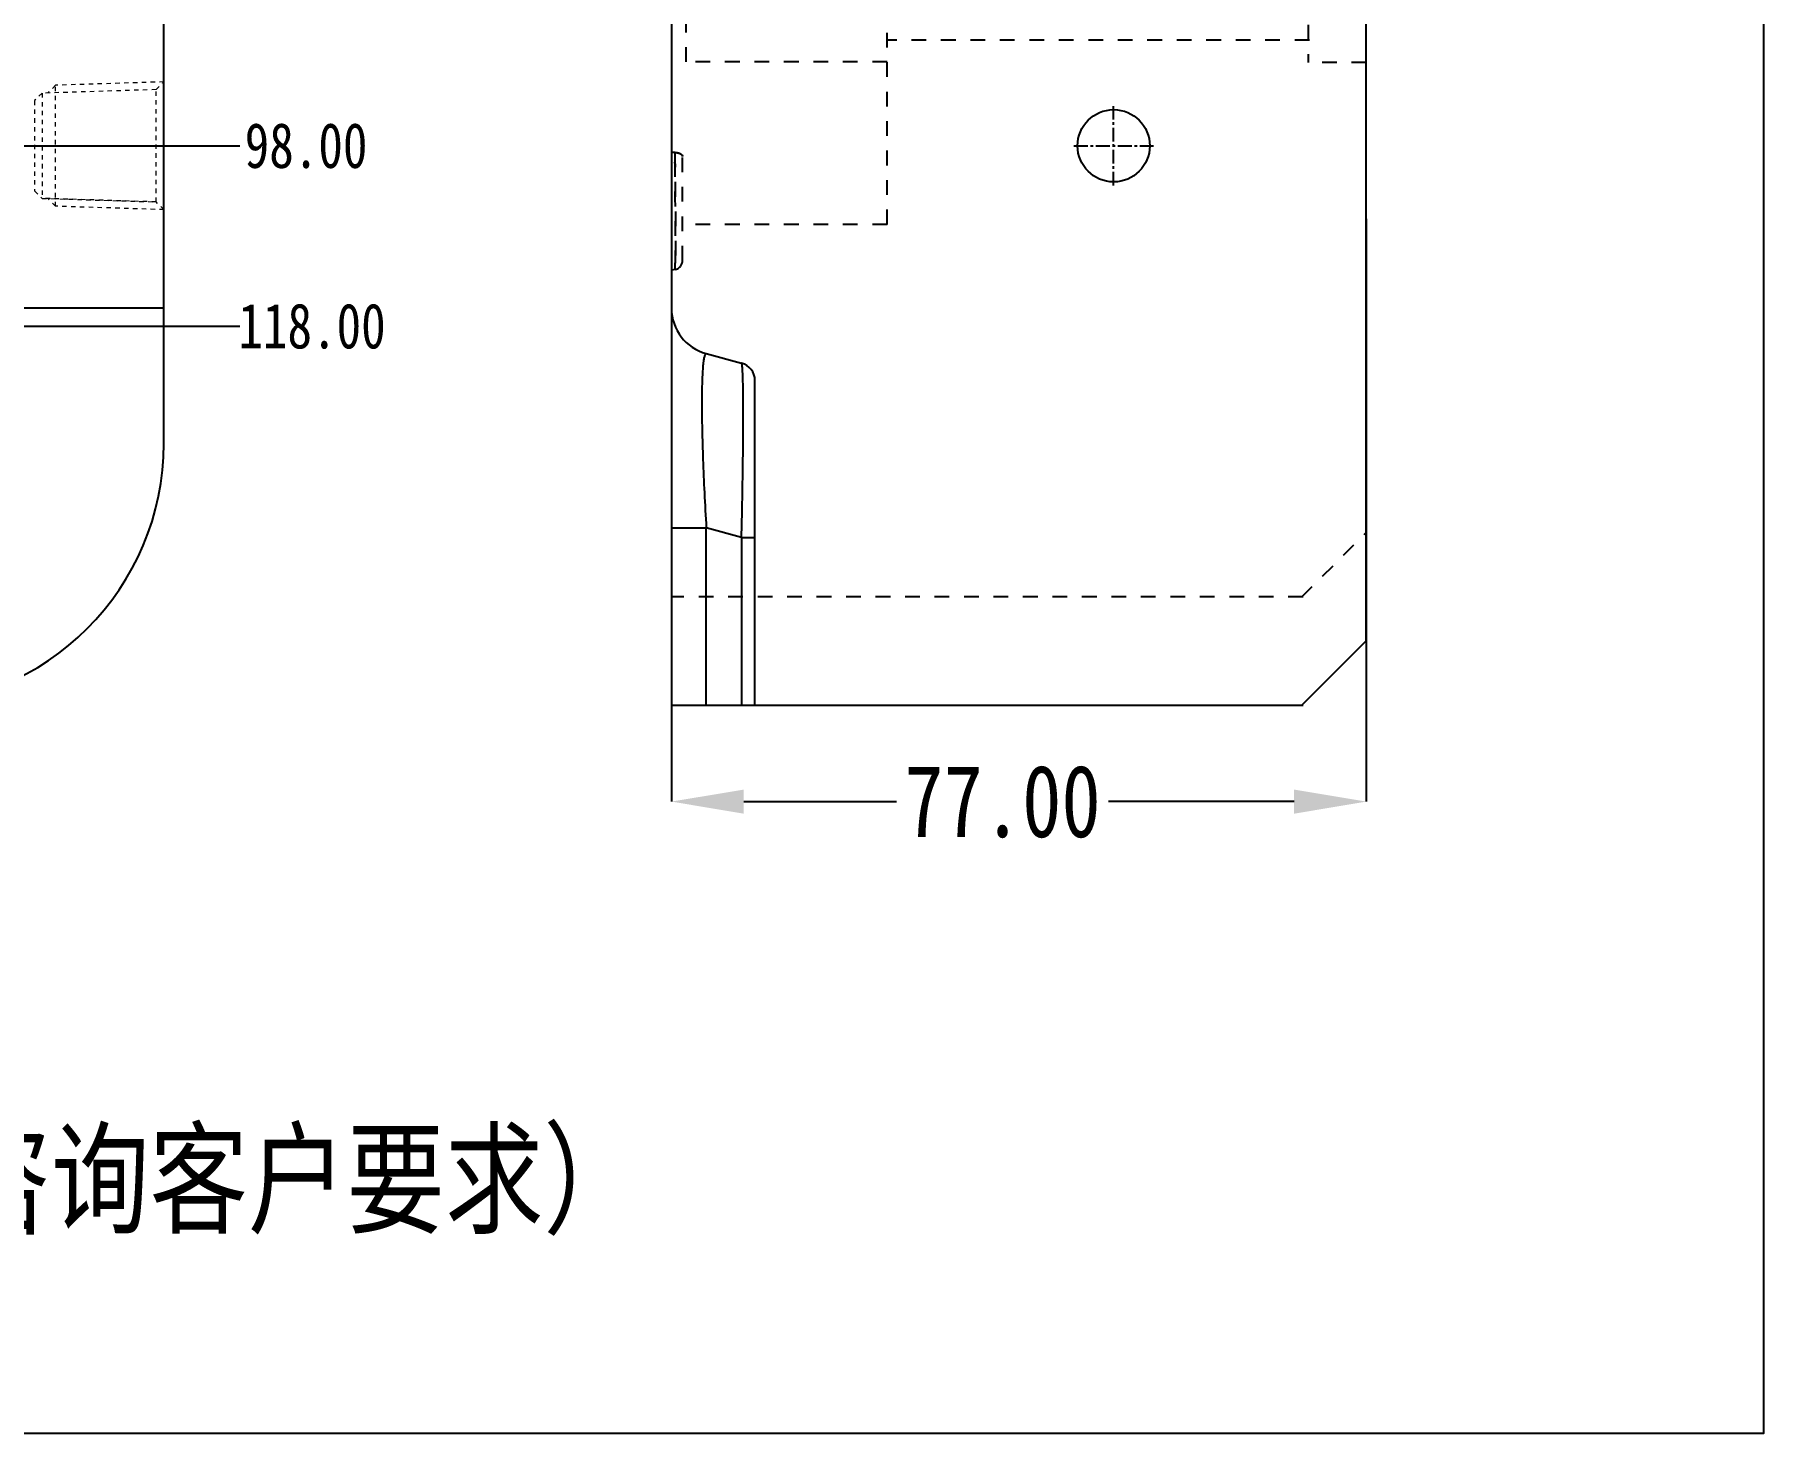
# Model space of a CAD drawing. Header units: millimetres. Extents: x 2141 to 4292, y -4498 to 2648.
# Drawn here: x 3566.8 to 3758.4, y -466.9 to -311.9 of the extents above; entities that cross this region are included whole.
import ezdxf

# ---------------------------------------------------------------- set-up
doc = ezdxf.new("R2010")
doc.units = ezdxf.units.MM
doc.header["$LTSCALE"] = 16.335
doc.header["$PDMODE"] = 3
doc.header["$PDSIZE"] = 0.3125
doc.linetypes.add('CENTER', pattern=[0.6, 0.375, -0.075, 0.075, -0.075])
doc.linetypes.add('HIDDEN', pattern=[0.2, 0.1, -0.1])
doc.layers.get('0').update_dxf_attribs({"linetype": 'CONTINUOUS'})
doc.layers.get('Defpoints').update_dxf_attribs({"linetype": 'CONTINUOUS'})
doc.layers.add('21', color=7, linetype='CONTINUOUS')
doc.layers.add('cool', color=153, linetype='HIDDEN', lineweight=9)
doc.styles.get("Standard").update_dxf_attribs({"font": 'txt', "width": 0.8})
doc.dimstyles.get("Standard").update_dxf_attribs({"dimtxt": 0.15625, "dimasz": 0.1875, "dimexe": 0.125, "dimexo": 0.0625, "dimtad": 0, "dimtih": 1, "dimtoh": 1, "dimdsep": 46, "dimtxsty": 'Standard', "dimcen": 0.09, "dimadec": 0, "dimazin": 0, "dimtp": 0.01, "dimtm": 0.01, "dimtfac": 1, "dimtofl": 0, "dimtmove": 0, "dimatfit": 3, "dimfxl": 0, "dimtolj": 1, "dimarcsym": 0})

# ---------------------------------------------------------------- blocks, each defined once
blk = doc.blocks.new('cool_jt_f12')
at = {"layer": 'cool', "ltscale": 0.3}
for p, q in [((0, 7.0785), (0.856, 6.2225)), ((0, 7.0785), (12, 6.7035)), ((0.856, 6.2225), (0.856, -6.2225)), ((13.5, 5.827375), (0.856, 6.2225)), ((0.856, 6.2225), (13.5, 5.827375)), ((12, 6.7035), (12.856, 5.8475)), ((12, 6.7035), (12, -6.7035)), ((14.327375, 5), (13.5, 5.827375)), ((13.5, -5.827375), (13.5, 5.827375)), ((14.327375, -5), (14.327375, 5)), ((13.5, -5.827375), (14.327375, -5)), ((0.856, -6.2225), (0, -7.0785)), ((0, -7.0785), (12, -6.7035)), ((0.856, -6.2225), (13.5, -5.827375)), ((12, -6.7035), (12.856, -5.8475))]:
    blk.add_line(p, q, dxfattribs=at)
blk = doc.blocks.new('*D55')
at = {"color": 4, "lineweight": -2}
blk.add_line((3516.56, -324.18), (3589.58, -324.18), dxfattribs=at)
at = {"layer": 'Defpoints', "color": 0}
for p in [(3421.16, -226.18), (3516.56, -324.18), (3589.58, -324.18)]:
    blk.add_point(p, dxfattribs=at)
at = {"color": 6, "insert": (3596.92, -324.18), "char_height": 5, "attachment_point": 5}
blk.add_mtext('\\A1;98.00', dxfattribs=at)
blk = doc.blocks.new('*D56')
at = {"color": 4, "lineweight": -2}
blk.add_line((3547.49, -344.18), (3589.58, -344.18), dxfattribs=at)
at = {"layer": 'Defpoints', "color": 0}
for p in [(3421.16, -226.18), (3547.49, -344.18), (3589.58, -344.18)]:
    blk.add_point(p, dxfattribs=at)
at = {"color": 6, "insert": (3597.58, -344.18), "char_height": 5, "attachment_point": 5}
blk.add_mtext('\\A1;118.00', dxfattribs=at)
blk = doc.blocks.new('*D235')
at = {"color": 4, "lineweight": -2}
for p, q in [((3637.42, -319.31), (3637.42, -396.86)), ((3714.42, -332.27), (3714.42, -396.86)), ((3645.42, -396.86), (3662.37, -396.86)), ((3706.42, -396.86), (3685.83, -396.86))]:
    blk.add_line(p, q, dxfattribs=at)
at = {"color": 4}
for points in [[(3645.42, -395.53), (3645.42, -398.2), (3637.42, -396.86)], [(3706.42, -395.53), (3706.42, -398.2), (3714.42, -396.86)]]:
    blk.add_solid(points, dxfattribs=at)
at = {"layer": 'Defpoints', "color": 0}
for p in [(3637.42, -319.31), (3714.42, -332.27), (3637.42, -396.86)]:
    blk.add_point(p, dxfattribs=at)
at = {"color": 6, "insert": (3674.1, -396.86), "char_height": 8, "attachment_point": 5}
blk.add_mtext('\\A1;77.00', dxfattribs=at)

msp = doc.modelspace()

# ---------------------------------------------------------------- linework, layer by layer
msp.add_lwpolyline([(3186.247, -10.298), (3758.427, -10.298), (3758.427, -466.879), (3186.247, -466.879)], close=True)
at = {"layer": '21', "color": 7, "linetype": 'Continuous'}
for p, q in [((3714.418, -379.03), (3714.418, -73.33)), ((3581.161, -357.18), (3581.161, -95.18)), ((3637.418, -236.755), (3637.418, -386.18)), ((3581.161, -342.19), (3561.513, -342.19)), ((3641.272, -347.213), (3645.18, -348.26)), ((3646.663, -386.18), (3646.663, -350.192)), ((3637.418, -366.532), (3641.272, -366.532)), ((3645.18, -367.579), (3641.272, -366.532)), ((3641.272, -386.18), (3641.272, -366.532)), ((3645.18, -367.579), (3646.663, -367.579)), ((3645.18, -367.579), (3645.18, -386.18)), ((3707.268, -386.18), (3714.418, -379.03)), ((3637.418, -386.18), (3707.408, -386.18))]:
    msp.add_line(p, q, dxfattribs=at)
at = {"layer": '21', "color": 8, "linetype": 'HIDDEN'}
for p, q in [((3639.025, -314.89), (3639.025, -278.107)), ((3661.314, -332.89), (3661.314, -295.045)), ((3707.978, -300.969), (3707.978, -314.967)), ((3708.118, -312.468), (3661.314, -312.468)), ((3661.314, -314.891), (3639.025, -314.891)), ((3714.418, -314.968), (3707.978, -314.968)), ((3637.418, -324.897), (3637.794, -324.923)), ((3637.794, -324.942), (3637.418, -324.917)), ((3638.638, -336.902), (3638.638, -325.339)), ((3661.314, -332.891), (3638.638, -332.891)), ((3637.811, -337.887), (3637.418, -337.956)), ((3707.268, -374.18), (3714.418, -367.03)), ((3707.408, -374.18), (3637.418, -374.18))]:
    msp.add_line(p, q, dxfattribs=at)
at = {"layer": '21', "color": 1, "linetype": 'CENTER', "ltscale": 0.248791}
for p, q in [((3686.418, -328.58), (3686.418, -319.78)), ((3682.018, -324.18), (3690.818, -324.18))]:
    msp.add_line(p, q, dxfattribs=at)
at = {"layer": '21', "color": 1, "linetype": 'CENTER', "ltscale": 3.980655}
msp.add_line((3261.161, -324.18), (3581.161, -324.18), dxfattribs=at)
at = {"layer": '21', "color": 7, "linetype": 'Continuous'}
msp.add_circle((3686.418, -324.18), 4, dxfattribs=at)
at = {"layer": '21', "color": 8, "linetype": 'HIDDEN'}
msp.add_arc((3637.638, -336.902), 1, 280, 0, dxfattribs=at)
at = {"layer": '21', "color": 7, "linetype": 'Continuous'}
for centre, radius, start, end in [((3642.618, -342.19), 5.2, 180, 255), ((3644.663, -350.192), 2, 0, 75), ((3552.161, -357.18), 29, 270, 0)]:
    msp.add_arc(centre, radius, start, end, dxfattribs=at)
at = {"layer": '21', "color": 8, "linetype": 'HIDDEN'}
for points, knots in [([(3637.794, -324.923), (3637.803, -325.793), (3637.82, -327.483), (3637.839, -329.92), (3637.851, -331.826), (3637.856, -333.221), (3637.858, -334.148), (3637.858, -334.984), (3637.856, -335.721), (3637.853, -336.354), (3637.849, -336.816), (3637.844, -337.131), (3637.841, -337.325), (3637.837, -337.491), (3637.833, -337.628), (3637.828, -337.735), (3637.824, -337.806), (3637.82, -337.848), (3637.817, -337.868), (3637.815, -337.879), (3637.813, -337.886), (3637.811, -337.887)], [0, 0, 0, 0, 0.2012795, 0.3911436, 0.5639271, 0.6421635, 0.713933, 0.7785079, 0.8354477, 0.8843975, 0.9250864, 0.9422537, 0.9572577, 0.9700637, 0.9806369, 0.9889434, 0.9949499, 0.9970816, 0.9986285, 0.9995922, 1, 1, 1, 1]), ([(3637.794, -324.923), (3637.913, -324.931), (3638.13, -324.965), (3638.432, -325.059), (3638.637, -325.225), (3638.638, -325.339)], [0, 0, 0, 0, 0.3607659, 0.6526574, 1, 1, 1, 1]), ([(3637.838, -337.434), (3637.852, -336.869), (3637.859, -335.358), (3637.856, -332.612), (3637.834, -329.014), (3637.809, -326.36), (3637.794, -324.942)], [0, 0, 0, 0, 0.135843, 0.3626478, 0.6595343, 1, 1, 1, 1]), ([(3638.638, -325.358), (3638.637, -325.244), (3638.432, -325.078), (3638.13, -324.984), (3637.913, -324.95), (3637.794, -324.942)], [0, 0, 0, 0, 0.3471815, 0.6391015, 1, 1, 1, 1]), ([(3637.811, -337.887), (3637.814, -337.886), (3637.816, -337.872), (3637.82, -337.853), (3637.823, -337.816), (3637.826, -337.766), (3637.829, -337.702), (3637.834, -337.59), (3637.836, -337.499), (3637.838, -337.434)], [0, 0, 0, 0, 0.019305, 0.0685002, 0.1483208, 0.2586478, 0.399249, 0.5698605, 1, 1, 1, 1])]:
    msp.add_open_spline(points, degree=3, knots=knots, dxfattribs=at)
at = {"layer": '21', "color": 7, "linetype": 'Continuous'}
for points, knots in [([(3641.272, -347.213), (3641.253, -347.208), (3641.203, -347.217), (3641.149, -347.284), (3641.1, -347.387), (3641.054, -347.536), (3641.011, -347.728), (3640.971, -347.966), (3640.934, -348.248), (3640.887, -348.712), (3640.841, -349.4), (3640.802, -350.348), (3640.779, -351.454), (3640.769, -353.216), (3640.802, -355.73), (3640.9, -359.056), (3641.056, -362.706), (3641.194, -365.234), (3641.272, -366.532)], [0, 0, 0, 0, 0.0029906, 0.0069497, 0.0127609, 0.0206955, 0.0308429, 0.0432338, 0.057876, 0.0747661, 0.1151979, 0.1641665, 0.2212294, 0.2859337, 0.4360885, 0.6092379, 0.799439, 1, 1, 1, 1]), ([(3645.18, -367.579), (3645.21, -366.308), (3645.263, -363.824), (3645.324, -360.231), (3645.356, -357.405), (3645.369, -355.327), (3645.372, -353.938), (3645.37, -352.681), (3645.361, -351.566), (3645.346, -350.603), (3645.326, -349.801), (3645.303, -349.237), (3645.281, -348.871), (3645.264, -348.662), (3645.246, -348.499), (3645.227, -348.376), (3645.21, -348.305), (3645.192, -348.264), (3645.18, -348.26)], [0, 0, 0, 0, 0.1973165, 0.3853791, 0.5575449, 0.6357965, 0.7078648, 0.7730688, 0.830891, 0.8808549, 0.9224856, 0.9553628, 0.9684503, 0.9792792, 0.9878342, 0.994107, 0.9981121, 1, 1, 1, 1])]:
    msp.add_open_spline(points, degree=3, knots=knots, dxfattribs=at)

# ---------------------------------------------------------------- block references
at = {"layer": 'cool', "ltscale": 0.932966, "rotation": 180}
msp.add_blockref('cool_jt_f12', (3581.161, -324.18), dxfattribs=at)

# ---------------------------------------------------------------- texts
at = {"insert": (3426.806, -417.004), "char_height": 10, "width": 231.00041, "attachment_point": 1}
msp.add_mtext('{\\fSimSun|b0|i0|c134|p2;TSK2126上烤盘\\P前模芯（水路接头螺牙需要咨询客户要求）}', dxfattribs=at)

# ---------------------------------------------------------------- dimensions: what is measured, and where the dimension line sits
for feature_location, offset, picture, middle in [((3516.556, -324.18), (73.026, 0), '*D55', (3596.915, -324.18)), ((3547.495, -344.18), (42.087, 0), '*D56', (3597.582, -344.18))]:
    dim = msp.add_ordinate_dim(feature_location=feature_location, offset=offset, dtype=0, origin=(3421.161, -226.18), dimstyle='Standard', override={"dimtxt": 5, "dimasz": 5, "dimexe": 0, "dimexo": 0, "dimgap": 0, "dimtih": 0, "dimtoh": 0, "dimzin": 0, "dimcen": 0, "dimclrd": 4, "dimclre": 4, "dimclrt": 6, "dimadec": 2, "dimtp": 0, "dimtm": 0, "dimtzin": 0})
    dim.commit()
    dim.dimension.update_dxf_attribs({"geometry": picture, "text_midpoint": middle})
dim = msp.add_linear_dim(base=(3637.418, -396.865), p1=(3714.418, -332.27), p2=(3637.418, -319.313), dimstyle='Standard', override={"dimtxt": 8, "dimasz": 8, "dimexe": 0, "dimexo": 0, "dimgap": 0, "dimtih": 0, "dimtoh": 0, "dimzin": 0, "dimcen": 0, "dimclrd": 4, "dimclre": 4, "dimclrt": 6, "dimadec": 2, "dimtp": 0, "dimtm": 0, "dimtzin": 0})
dim.commit()
dim.dimension.update_dxf_attribs({"geometry": '*D235', "text_midpoint": (3674.1, -396.865), "dimtype": 160})

doc.saveas('drawing.dxf')
